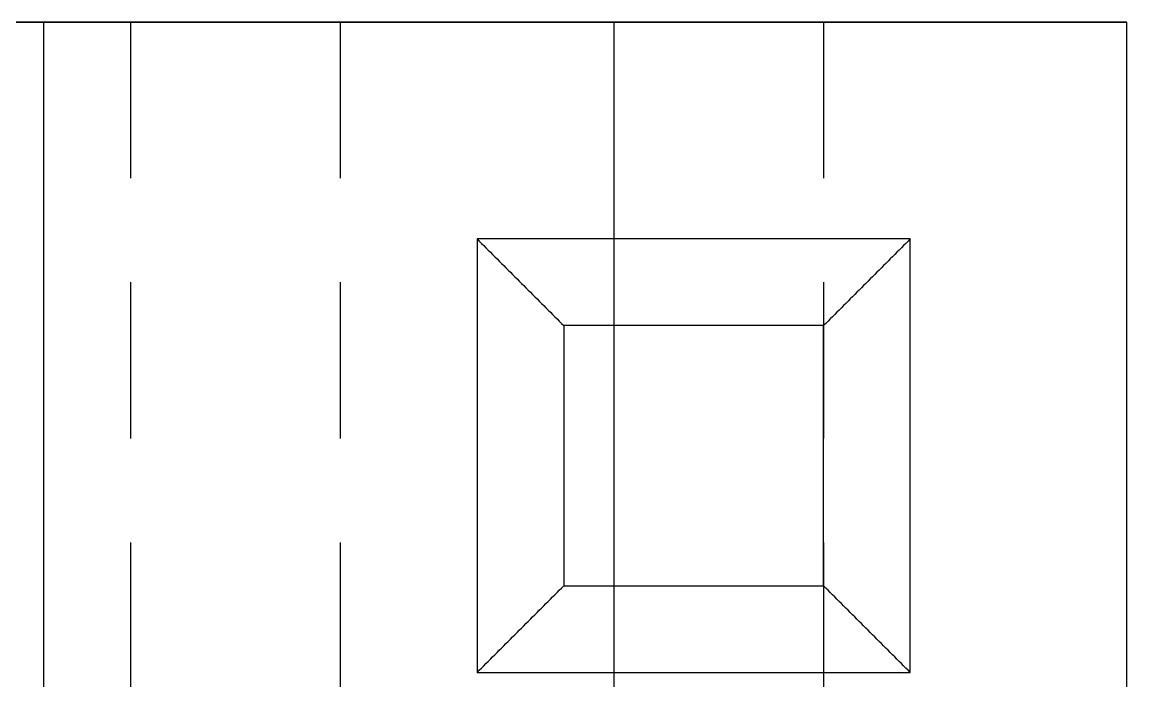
# Model space of a CAD drawing. Extents: x 8 to 586, y 8 to 412.
# Drawn here: x 202.25 to 215, y 230.4 to 238 of the extents above; entities that cross this region are included whole.
import ezdxf

# ---------------------------------------------------------------- set-up
doc = ezdxf.new("R2010")
doc.units = 0
doc.linetypes.add('CENTER', pattern=[10.2, 6, -1.6, 1, -1.6])
doc.linetypes.add('DASHED', pattern=[3, 1.8, -1.2])
for name, color, linetype in [('HIDDEN', 8, 'DASHED'), ('SEAM', 3, 'CENTER'), ('VISIBLE', 7, 'CONTINUOUS')]:
    doc.layers.add(name, color=color, linetype=linetype)

msp = doc.modelspace()

# ---------------------------------------------------------------- linework, layer by layer
at = {"layer": 'HIDDEN'}
for p, q in [((52.5, 238), (202.5, 238)), ((202.5, 228), (202.5, 238)), ((202.8205, 238), (202.5, 238)), ((203.141, 238), (202.8205, 238)), ((203.4615, 238), (203.141, 238)), ((203.7821, 238), (203.4615, 238)), ((203.7051, 238), (203.5, 238)), ((203.5, 238), (203.5, 228)), ((203.5, 238), (203.5, 228)), ((203.5, 238), (203.7051, 238)), ((203.9103, 238), (203.7051, 238)), ((203.7051, 238), (203.9103, 238)), ((204.1026, 238), (203.7821, 238)), ((204.1154, 238), (203.9103, 238)), ((203.9103, 238), (204.1154, 238)), ((204.4231, 238), (204.1026, 238)), ((204.3205, 238), (204.1154, 238)), ((204.1154, 238), (204.3205, 238)), ((204.5256, 238), (204.3205, 238)), ((204.3205, 238), (204.5256, 238)), ((204.7436, 238), (204.4231, 238)), ((204.7308, 238), (204.5256, 238)), ((204.5256, 238), (204.7308, 238)), ((204.9359, 238), (204.7308, 238)), ((204.7308, 238), (204.9359, 238)), ((205.0641, 238), (204.7436, 238)), ((205.141, 238), (204.9359, 238)), ((204.9359, 238), (205.141, 238)), ((205.3846, 238), (205.0641, 238)), ((205.3462, 238), (205.141, 238)), ((205.141, 238), (205.3462, 238)), ((205.5513, 238), (205.3462, 238)), ((205.3462, 238), (205.5513, 238)), ((205.7051, 238), (205.3846, 238)), ((205.7564, 238), (205.5513, 238)), ((205.5513, 238), (205.7564, 238)), ((206.0256, 238), (205.7051, 238)), ((205.9615, 238), (205.7564, 238)), ((205.7564, 238), (205.9615, 238)), ((206.001, 238), (205.92, 238)), ((205.92, 238), (206.001, 238)), ((206.001, 238), (205.92, 238)), ((205.92, 238), (206.001, 238)), ((205.92, 238), (205.92, 226.55)), ((205.92, 238), (205.92, 226.55)), ((206.1667, 238), (205.9615, 238)), ((205.9615, 238), (206.1667, 238)), ((206.0821, 238), (206.001, 238)), ((206.001, 238), (206.0821, 238)), ((206.0821, 238), (206.001, 238)), ((206.001, 238), (206.0821, 238)), ((206.3462, 238), (206.0256, 238)), ((206.1631, 238), (206.0821, 238)), ((206.0821, 238), (206.1631, 238)), ((206.1631, 238), (206.0821, 238)), ((206.0821, 238), (206.1631, 238)), ((206.2441, 238), (206.1631, 238)), ((206.1631, 238), (206.2441, 238)), ((206.2441, 238), (206.1631, 238)), ((206.1631, 238), (206.2441, 238)), ((206.3718, 238), (206.1667, 238)), ((206.1667, 238), (206.3718, 238)), ((206.3251, 238), (206.2441, 238)), ((206.2441, 238), (206.3251, 238)), ((206.3251, 238), (206.2441, 238)), ((206.2441, 238), (206.3251, 238)), ((206.4062, 238), (206.3251, 238)), ((206.3251, 238), (206.4062, 238)), ((206.4062, 238), (206.3251, 238)), ((206.3251, 238), (206.4062, 238)), ((206.6667, 238), (206.3462, 238)), ((206.5769, 238), (206.3718, 238)), ((206.3718, 238), (206.5769, 238)), ((206.4872, 238), (206.4062, 238)), ((206.4062, 238), (206.4872, 238)), ((206.4872, 238), (206.4062, 238)), ((206.4062, 238), (206.4872, 238)), ((206.5682, 238), (206.4872, 238)), ((206.4872, 238), (206.5682, 238)), ((206.5682, 238), (206.4872, 238)), ((206.4872, 238), (206.5682, 238)), ((206.6492, 238), (206.5682, 238)), ((206.5682, 238), (206.6492, 238)), ((206.6492, 238), (206.5682, 238)), ((206.5682, 238), (206.6492, 238)), ((206.7821, 238), (206.5769, 238)), ((206.5769, 238), (206.7821, 238)), ((206.7303, 238), (206.6492, 238)), ((206.6492, 238), (206.7303, 238)), ((206.7303, 238), (206.6492, 238)), ((206.6492, 238), (206.7303, 238)), ((206.9872, 238), (206.6667, 238)), ((206.8113, 238), (206.7303, 238)), ((206.7303, 238), (206.8113, 238)), ((206.8113, 238), (206.7303, 238)), ((206.7303, 238), (206.8113, 238)), ((206.9872, 238), (206.7821, 238)), ((206.7821, 238), (206.9872, 238)), ((206.8923, 238), (206.8113, 238)), ((206.8113, 238), (206.8923, 238)), ((206.8923, 238), (206.8113, 238)), ((206.8113, 238), (206.8923, 238)), ((206.9733, 238), (206.8923, 238)), ((206.8923, 238), (206.9733, 238)), ((206.9733, 238), (206.8923, 238)), ((206.8923, 238), (206.9733, 238)), ((207.0544, 238), (206.9733, 238)), ((206.9733, 238), (207.0544, 238)), ((207.0544, 238), (206.9733, 238)), ((206.9733, 238), (207.0544, 238)), ((207.3077, 238), (206.9872, 238)), ((207.1923, 238), (206.9872, 238)), ((206.9872, 238), (207.1923, 238)), ((207.1354, 238), (207.0544, 238)), ((207.0544, 238), (207.1354, 238)), ((207.1354, 238), (207.0544, 238)), ((207.0544, 238), (207.1354, 238)), ((207.2164, 238), (207.1354, 238)), ((207.1354, 238), (207.2164, 238)), ((207.2164, 238), (207.1354, 238)), ((207.1354, 238), (207.2164, 238)), ((207.3974, 238), (207.1923, 238)), ((207.1923, 238), (207.3974, 238)), ((207.2974, 238), (207.2164, 238)), ((207.2164, 238), (207.2974, 238)), ((207.2974, 238), (207.2164, 238)), ((207.2164, 238), (207.2974, 238)), ((207.3785, 238), (207.2974, 238)), ((207.2974, 238), (207.3785, 238)), ((207.3785, 238), (207.2974, 238)), ((207.2974, 238), (207.3785, 238)), ((207.6282, 238), (207.3077, 238)), ((207.4595, 238), (207.3785, 238)), ((207.3785, 238), (207.4595, 238)), ((207.4595, 238), (207.3785, 238)), ((207.3785, 238), (207.4595, 238)), ((207.6026, 238), (207.3974, 238)), ((207.3974, 238), (207.6026, 238)), ((207.5405, 238), (207.4595, 238)), ((207.4595, 238), (207.5405, 238)), ((207.5405, 238), (207.4595, 238)), ((207.4595, 238), (207.5405, 238)), ((207.6215, 238), (207.5405, 238)), ((207.5405, 238), (207.6215, 238)), ((207.6215, 238), (207.5405, 238)), ((207.5405, 238), (207.6215, 238)), ((207.8077, 238), (207.6026, 238)), ((207.6026, 238), (207.8077, 238)), ((207.7026, 238), (207.6215, 238)), ((207.6215, 238), (207.7026, 238)), ((207.7026, 238), (207.6215, 238)), ((207.6215, 238), (207.7026, 238)), ((207.9487, 238), (207.6282, 238)), ((207.7836, 238), (207.7026, 238)), ((207.7026, 238), (207.7836, 238)), ((207.7836, 238), (207.7026, 238)), ((207.7026, 238), (207.7836, 238)), ((207.8646, 238), (207.7836, 238)), ((207.7836, 238), (207.8646, 238)), ((207.8646, 238), (207.7836, 238)), ((207.7836, 238), (207.8646, 238)), ((208.0128, 238), (207.8077, 238)), ((207.8077, 238), (208.0128, 238)), ((207.9456, 238), (207.8646, 238)), ((207.8646, 238), (207.9456, 238)), ((207.9456, 238), (207.8646, 238)), ((207.8646, 238), (207.9456, 238)), ((208.0267, 238), (207.9456, 238)), ((207.9456, 238), (208.0267, 238)), ((208.0267, 238), (207.9456, 238)), ((207.9456, 238), (208.0267, 238)), ((208.2692, 238), (207.9487, 238)), ((208.2179, 238), (208.0128, 238)), ((208.0128, 238), (208.2179, 238)), ((208.1077, 238), (208.0267, 238)), ((208.0267, 238), (208.1077, 238)), ((208.1077, 238), (208.0267, 238)), ((208.0267, 238), (208.1077, 238)), ((208.1887, 238), (208.1077, 238)), ((208.1077, 238), (208.1887, 238)), ((208.1887, 238), (208.1077, 238)), ((208.1077, 238), (208.1887, 238)), ((208.2697, 238), (208.1887, 238)), ((208.1887, 238), (208.2697, 238)), ((208.2697, 238), (208.1887, 238)), ((208.1887, 238), (208.2697, 238)), ((208.4231, 238), (208.2179, 238)), ((208.2179, 238), (208.4231, 238)), ((208.5897, 238), (208.2692, 238)), ((208.3508, 238), (208.2697, 238)), ((208.2697, 238), (208.3508, 238)), ((208.3508, 238), (208.2697, 238)), ((208.2697, 238), (208.3508, 238)), ((208.4318, 238), (208.3508, 238)), ((208.3508, 238), (208.4318, 238)), ((208.4318, 238), (208.3508, 238)), ((208.3508, 238), (208.4318, 238)), ((208.6282, 238), (208.4231, 238)), ((208.4231, 238), (208.6282, 238)), ((208.5128, 238), (208.4318, 238)), ((208.4318, 238), (208.5128, 238)), ((208.5128, 238), (208.4318, 238)), ((208.4318, 238), (208.5128, 238)), ((208.5938, 238), (208.5128, 238)), ((208.5128, 238), (208.5938, 238)), ((208.5938, 238), (208.5128, 238)), ((208.5128, 238), (208.5938, 238)), ((208.9103, 238), (208.5897, 238)), ((208.6749, 238), (208.5938, 238)), ((208.5938, 238), (208.6749, 238)), ((208.6749, 238), (208.5938, 238)), ((208.5938, 238), (208.6749, 238)), ((208.8333, 238), (208.6282, 238)), ((208.6282, 238), (208.8333, 238)), ((208.7559, 238), (208.6749, 238)), ((208.6749, 238), (208.7559, 238)), ((208.7559, 238), (208.6749, 238)), ((208.6749, 238), (208.7559, 238)), ((208.8369, 238), (208.7559, 238)), ((208.7559, 238), (208.8369, 238)), ((208.8369, 238), (208.7559, 238)), ((208.7559, 238), (208.8369, 238)), ((209.0385, 238), (208.8333, 238)), ((208.8333, 238), (209.0385, 238)), ((208.9179, 238), (208.8369, 238)), ((208.8369, 238), (208.9179, 238)), ((208.9179, 238), (208.8369, 238)), ((208.8369, 238), (208.9179, 238)), ((209.2308, 238), (208.9103, 238)), ((208.999, 238), (208.9179, 238)), ((208.9179, 238), (208.999, 238)), ((208.999, 238), (208.9179, 238)), ((208.9179, 238), (208.999, 238)), ((209.08, 238), (208.999, 238)), ((208.999, 238), (209.08, 238)), ((209.08, 238), (208.999, 238)), ((208.999, 238), (209.08, 238)), ((209.2436, 238), (209.0385, 238)), ((209.0385, 238), (209.2436, 238)), ((209.08, 238), (209.08, 237.6154)), ((209.08, 238), (209.08, 237.6154)), ((209.5513, 238), (209.2308, 238)), ((209.4487, 238), (209.2436, 238)), ((209.2436, 238), (209.4487, 238)), ((209.6538, 238), (209.4487, 238)), ((209.4487, 238), (209.6538, 238)), ((209.8718, 238), (209.5513, 238)), ((209.859, 238), (209.6538, 238)), ((209.6538, 238), (209.859, 238)), ((210.0641, 238), (209.859, 238)), ((209.859, 238), (210.0641, 238)), ((210.1923, 238), (209.8718, 238)), ((210.2692, 238), (210.0641, 238)), ((210.0641, 238), (210.2692, 238)), ((210.5128, 238), (210.1923, 238)), ((210.4744, 238), (210.2692, 238)), ((210.2692, 238), (210.4744, 238)), ((210.6795, 238), (210.4744, 238)), ((210.4744, 238), (210.6795, 238)), ((210.8333, 238), (210.5128, 238)), ((210.8846, 238), (210.6795, 238)), ((210.6795, 238), (210.8846, 238)), ((211.1538, 238), (210.8333, 238)), ((211.0897, 238), (210.8846, 238)), ((210.8846, 238), (211.0897, 238)), ((211.2949, 238), (211.0897, 238)), ((211.0897, 238), (211.2949, 238)), ((211.4744, 238), (211.1538, 238)), ((211.5, 238), (211.2949, 238)), ((211.2949, 238), (211.5, 238)), ((211.7949, 238), (211.4744, 238)), ((211.5, 238), (211.5, 228)), ((211.5, 238), (211.5, 228)), ((212.1154, 238), (211.7949, 238)), ((212.4359, 238), (212.1154, 238)), ((212.7564, 238), (212.4359, 238)), ((213.0769, 238), (212.7564, 238)), ((213.3974, 238), (213.0769, 238)), ((213.7179, 238), (213.3974, 238)), ((214.0385, 238), (213.7179, 238)), ((214.359, 238), (214.0385, 238)), ((214.6795, 238), (214.359, 238)), ((215, 238), (214.6795, 238)), ((215, 228), (215, 238)), ((209.08, 237.6154), (209.08, 237.2308)), ((209.08, 237.6154), (209.08, 237.2308)), ((209.08, 237.2308), (209.08, 236.8462)), ((209.08, 237.2308), (209.08, 236.8462)), ((209.08, 236.8462), (209.08, 236.4615)), ((209.08, 236.8462), (209.08, 236.4615)), ((209.08, 236.4615), (209.08, 236.0769)), ((209.08, 236.4615), (209.08, 236.0769)), ((209.08, 236.0769), (209.08, 235.6923)), ((209.08, 236.0769), (209.08, 235.6923)), ((209.08, 235.6923), (209.08, 235.3077)), ((209.08, 235.6923), (209.08, 235.3077)), ((209.08, 235.3077), (209.08, 234.9231)), ((209.08, 235.3077), (209.08, 234.9231)), ((209.08, 234.9231), (209.08, 234.5385)), ((209.08, 234.9231), (209.08, 234.5385)), ((209.08, 234.5385), (209.08, 234.1538)), ((209.08, 234.5385), (209.08, 234.1538)), ((209.08, 234.1538), (209.08, 233.7692)), ((209.08, 234.1538), (209.08, 233.7692)), ((209.08, 233.7692), (209.08, 233.3846)), ((209.08, 233.7692), (209.08, 233.3846)), ((209.08, 233.3846), (209.08, 233)), ((209.08, 233.3846), (209.08, 233)), ((209.08, 233), (209.08, 232.6154)), ((209.08, 233), (209.08, 232.6154)), ((209.08, 232.6154), (209.08, 232.2308)), ((209.08, 232.6154), (209.08, 232.2308)), ((209.08, 232.2308), (209.08, 231.8462)), ((209.08, 232.2308), (209.08, 231.8462)), ((209.08, 231.8462), (209.08, 231.4615)), ((209.08, 231.8462), (209.08, 231.4615)), ((209.08, 231.4615), (209.08, 231.0769)), ((209.08, 231.4615), (209.08, 231.0769)), ((209.08, 231.0769), (209.08, 230.6923)), ((209.08, 231.0769), (209.08, 230.6923)), ((209.08, 230.6923), (209.08, 230.3077)), ((209.08, 230.6923), (209.08, 230.3077))]:
    msp.add_line(p, q, dxfattribs=at)
at = {"layer": 'SEAM'}
for p, q in [((202.5, 238), (127.5, 238)), ((215, 238), (200, 238)), ((202.5, 238), (202.8205, 238)), ((202.5, 228), (202.5, 238)), ((202.8205, 238), (203.141, 238)), ((203.141, 238), (203.4615, 238)), ((203.4615, 238), (203.7821, 238)), ((203.7821, 238), (204.1026, 238)), ((204.1026, 238), (204.4231, 238)), ((204.4231, 238), (204.7436, 238)), ((204.7436, 238), (205.0641, 238)), ((205.0641, 238), (205.3846, 238)), ((205.3846, 238), (205.7051, 238)), ((205.7051, 238), (206.0256, 238)), ((206.0256, 238), (206.3462, 238)), ((206.3462, 238), (206.6667, 238)), ((206.6667, 238), (206.9872, 238)), ((206.9872, 238), (207.3077, 238)), ((207.3077, 238), (207.6282, 238)), ((207.6282, 238), (207.9487, 238)), ((207.9487, 238), (208.2692, 238)), ((208.2692, 238), (208.5897, 238)), ((208.5897, 238), (208.9103, 238)), ((208.9103, 238), (209.2308, 238)), ((209.2308, 238), (209.5513, 238)), ((209.5513, 238), (209.8718, 238)), ((209.8718, 238), (210.1923, 238)), ((210.1923, 238), (210.5128, 238)), ((210.5128, 238), (210.8333, 238)), ((210.8333, 238), (211.1538, 238)), ((211.1538, 238), (211.4744, 238)), ((211.4744, 238), (211.7949, 238)), ((211.7949, 238), (212.1154, 238)), ((212.1154, 238), (212.4359, 238)), ((212.4359, 238), (212.7564, 238)), ((212.7564, 238), (213.0769, 238)), ((213.0769, 238), (213.3974, 238)), ((213.3974, 238), (213.7179, 238)), ((213.7179, 238), (214.0385, 238)), ((214.0385, 238), (214.359, 238)), ((214.359, 238), (214.6795, 238)), ((214.6795, 238), (215, 238)), ((215, 228), (215, 238)), ((215, 228), (215, 238)), ((207.5, 235.5), (207.5, 230.5)), ((212.5, 235.5), (207.5, 235.5)), ((207.5, 235.5), (207.5256, 235.4744)), ((207.5256, 235.4744), (207.5513, 235.4487)), ((207.5513, 235.4487), (207.5769, 235.4231)), ((207.5769, 235.4231), (207.6026, 235.3974)), ((207.6026, 235.3974), (207.6282, 235.3718)), ((212.3974, 235.3974), (212.3718, 235.3718)), ((212.4231, 235.4231), (212.3974, 235.3974)), ((212.4487, 235.4487), (212.4231, 235.4231)), ((212.4744, 235.4744), (212.4487, 235.4487)), ((212.5, 235.5), (212.4744, 235.4744)), ((212.5, 230.5), (212.5, 235.5)), ((207.6282, 235.3718), (207.6538, 235.3462)), ((207.6538, 235.3462), (207.6795, 235.3205)), ((207.6795, 235.3205), (207.7051, 235.2949)), ((207.7051, 235.2949), (207.7308, 235.2692)), ((207.7308, 235.2692), (207.7564, 235.2436)), ((212.2692, 235.2692), (212.2436, 235.2436)), ((212.2949, 235.2949), (212.2692, 235.2692)), ((212.3205, 235.3205), (212.2949, 235.2949)), ((212.3462, 235.3462), (212.3205, 235.3205)), ((212.3718, 235.3718), (212.3462, 235.3462)), ((207.7564, 235.2436), (207.7821, 235.2179)), ((207.7821, 235.2179), (207.8077, 235.1923)), ((207.8077, 235.1923), (207.8333, 235.1667)), ((207.8333, 235.1667), (207.859, 235.141)), ((207.859, 235.141), (207.8846, 235.1154)), ((212.141, 235.141), (212.1154, 235.1154)), ((212.1667, 235.1667), (212.141, 235.141)), ((212.1923, 235.1923), (212.1667, 235.1667)), ((212.2179, 235.2179), (212.1923, 235.1923)), ((212.2436, 235.2436), (212.2179, 235.2179)), ((207.8846, 235.1154), (207.9103, 235.0897)), ((207.9103, 235.0897), (207.9359, 235.0641)), ((207.9359, 235.0641), (207.9615, 235.0385)), ((207.9615, 235.0385), (207.9872, 235.0128)), ((212.0385, 235.0385), (212.0128, 235.0128)), ((212.0641, 235.0641), (212.0385, 235.0385)), ((212.0897, 235.0897), (212.0641, 235.0641)), ((212.1154, 235.1154), (212.0897, 235.0897)), ((207.9872, 235.0128), (208.0128, 234.9872)), ((208.0128, 234.9872), (208.0385, 234.9615)), ((208.0385, 234.9615), (208.0641, 234.9359)), ((208.0641, 234.9359), (208.0897, 234.9103)), ((208.0897, 234.9103), (208.1154, 234.8846)), ((211.9103, 234.9103), (211.8846, 234.8846)), ((211.9359, 234.9359), (211.9103, 234.9103)), ((211.9615, 234.9615), (211.9359, 234.9359)), ((211.9872, 234.9872), (211.9615, 234.9615)), ((212.0128, 235.0128), (211.9872, 234.9872)), ((208.1154, 234.8846), (208.141, 234.859)), ((208.141, 234.859), (208.1667, 234.8333)), ((208.1667, 234.8333), (208.1923, 234.8077)), ((208.1923, 234.8077), (208.2179, 234.7821)), ((208.2179, 234.7821), (208.2436, 234.7564)), ((211.7821, 234.7821), (211.7564, 234.7564)), ((211.8077, 234.8077), (211.7821, 234.7821)), ((211.8333, 234.8333), (211.8077, 234.8077)), ((211.859, 234.859), (211.8333, 234.8333)), ((211.8846, 234.8846), (211.859, 234.859)), ((208.2436, 234.7564), (208.2692, 234.7308)), ((208.2692, 234.7308), (208.2949, 234.7051)), ((208.2949, 234.7051), (208.3205, 234.6795)), ((208.3205, 234.6795), (208.3462, 234.6538)), ((208.3462, 234.6538), (208.3718, 234.6282)), ((211.6538, 234.6538), (211.6282, 234.6282)), ((211.6795, 234.6795), (211.6538, 234.6538)), ((211.7051, 234.7051), (211.6795, 234.6795)), ((211.7308, 234.7308), (211.7051, 234.7051)), ((211.7564, 234.7564), (211.7308, 234.7308)), ((208.3718, 234.6282), (208.3974, 234.6026)), ((208.3974, 234.6026), (208.4231, 234.5769)), ((208.4231, 234.5769), (208.4487, 234.5513)), ((208.4487, 234.5513), (208.4744, 234.5256)), ((208.4744, 234.5256), (208.5, 234.5)), ((211.5256, 234.5256), (211.5, 234.5)), ((211.5513, 234.5513), (211.5256, 234.5256)), ((211.5769, 234.5769), (211.5513, 234.5513)), ((211.6026, 234.6026), (211.5769, 234.5769)), ((211.6282, 234.6282), (211.6026, 234.6026)), ((208.5, 234.5), (208.5, 231.5)), ((211.5, 234.5), (208.5, 234.5)), ((211.5, 231.5), (211.5, 234.5)), ((208.4231, 231.4231), (208.4487, 231.4487)), ((208.4487, 231.4487), (208.4744, 231.4744)), ((208.4744, 231.4744), (208.5, 231.5)), ((208.5, 231.5), (211.5, 231.5)), ((211.5256, 231.4744), (211.5, 231.5)), ((211.5513, 231.4487), (211.5256, 231.4744)), ((211.5769, 231.4231), (211.5513, 231.4487)), ((208.2949, 231.2949), (208.3205, 231.3205)), ((208.3205, 231.3205), (208.3462, 231.3462)), ((208.3462, 231.3462), (208.3718, 231.3718)), ((208.3718, 231.3718), (208.3974, 231.3974)), ((208.3974, 231.3974), (208.4231, 231.4231)), ((211.6026, 231.3974), (211.5769, 231.4231)), ((211.6282, 231.3718), (211.6026, 231.3974)), ((211.6538, 231.3462), (211.6282, 231.3718)), ((211.6795, 231.3205), (211.6538, 231.3462)), ((211.7051, 231.2949), (211.6795, 231.3205)), ((208.1667, 231.1667), (208.1923, 231.1923)), ((208.1923, 231.1923), (208.2179, 231.2179)), ((208.2179, 231.2179), (208.2436, 231.2436)), ((208.2436, 231.2436), (208.2692, 231.2692)), ((208.2692, 231.2692), (208.2949, 231.2949)), ((211.7308, 231.2692), (211.7051, 231.2949)), ((211.7564, 231.2436), (211.7308, 231.2692)), ((211.7821, 231.2179), (211.7564, 231.2436)), ((211.8077, 231.1923), (211.7821, 231.2179)), ((211.8333, 231.1667), (211.8077, 231.1923)), ((208.0385, 231.0385), (208.0641, 231.0641)), ((208.0641, 231.0641), (208.0897, 231.0897)), ((208.0897, 231.0897), (208.1154, 231.1154)), ((208.1154, 231.1154), (208.141, 231.141)), ((208.141, 231.141), (208.1667, 231.1667)), ((211.859, 231.141), (211.8333, 231.1667)), ((211.8846, 231.1154), (211.859, 231.141)), ((211.9103, 231.0897), (211.8846, 231.1154)), ((211.9359, 231.0641), (211.9103, 231.0897)), ((211.9615, 231.0385), (211.9359, 231.0641)), ((207.9103, 230.9103), (207.9359, 230.9359)), ((207.9359, 230.9359), (207.9615, 230.9615)), ((207.9615, 230.9615), (207.9872, 230.9872)), ((207.9872, 230.9872), (208.0128, 231.0128)), ((208.0128, 231.0128), (208.0385, 231.0385)), ((211.9872, 231.0128), (211.9615, 231.0385)), ((212.0128, 230.9872), (211.9872, 231.0128)), ((212.0385, 230.9615), (212.0128, 230.9872)), ((212.0641, 230.9359), (212.0385, 230.9615)), ((212.0897, 230.9103), (212.0641, 230.9359)), ((207.7821, 230.7821), (207.8077, 230.8077)), ((207.8077, 230.8077), (207.8333, 230.8333)), ((207.8333, 230.8333), (207.859, 230.859)), ((207.859, 230.859), (207.8846, 230.8846)), ((207.8846, 230.8846), (207.9103, 230.9103)), ((212.1154, 230.8846), (212.0897, 230.9103)), ((212.141, 230.859), (212.1154, 230.8846)), ((212.1667, 230.8333), (212.141, 230.859)), ((212.1923, 230.8077), (212.1667, 230.8333)), ((212.2179, 230.7821), (212.1923, 230.8077)), ((207.6538, 230.6538), (207.6795, 230.6795)), ((207.6795, 230.6795), (207.7051, 230.7051)), ((207.7051, 230.7051), (207.7308, 230.7308)), ((207.7308, 230.7308), (207.7564, 230.7564)), ((207.7564, 230.7564), (207.7821, 230.7821)), ((212.2436, 230.7564), (212.2179, 230.7821)), ((212.2692, 230.7308), (212.2436, 230.7564)), ((212.2949, 230.7051), (212.2692, 230.7308)), ((212.3205, 230.6795), (212.2949, 230.7051)), ((212.3462, 230.6538), (212.3205, 230.6795)), ((207.5256, 230.5256), (207.5513, 230.5513)), ((207.5513, 230.5513), (207.5769, 230.5769)), ((207.5769, 230.5769), (207.6026, 230.6026)), ((207.6026, 230.6026), (207.6282, 230.6282)), ((207.6282, 230.6282), (207.6538, 230.6538)), ((212.3718, 230.6282), (212.3462, 230.6538)), ((212.3974, 230.6026), (212.3718, 230.6282)), ((212.4231, 230.5769), (212.3974, 230.6026)), ((212.4487, 230.5513), (212.4231, 230.5769)), ((212.4744, 230.5256), (212.4487, 230.5513)), ((207.5, 230.5), (207.5256, 230.5256)), ((207.5, 230.5), (212.5, 230.5)), ((212.5, 230.5), (212.4744, 230.5256))]:
    msp.add_line(p, q, dxfattribs=at)
at = {"layer": 'VISIBLE'}
for p, q in [((52.5, 238), (202.5, 238)), ((202.5, 228), (202.5, 238)), ((202.5, 238), (202.8205, 238)), ((202.8205, 238), (203.141, 238)), ((203.141, 238), (203.4615, 238)), ((203.4615, 238), (203.7821, 238)), ((203.7821, 238), (204.1026, 238)), ((204.1026, 238), (204.4231, 238)), ((204.4231, 238), (204.7436, 238)), ((204.7436, 238), (205.0641, 238)), ((205.0641, 238), (205.3846, 238)), ((205.3846, 238), (205.7051, 238)), ((205.7051, 238), (206.0256, 238)), ((206.0256, 238), (206.3462, 238)), ((206.3462, 238), (206.6667, 238)), ((206.6667, 238), (206.9872, 238)), ((206.9872, 238), (207.3077, 238)), ((207.3077, 238), (207.6282, 238)), ((207.6282, 238), (207.9487, 238)), ((207.9487, 238), (208.2692, 238)), ((208.2692, 238), (208.5897, 238)), ((208.5897, 238), (208.9103, 238)), ((208.9103, 238), (209.2308, 238)), ((209.2308, 238), (209.5513, 238)), ((209.5513, 238), (209.8718, 238)), ((209.8718, 238), (210.1923, 238)), ((210.1923, 238), (210.5128, 238)), ((210.5128, 238), (210.8333, 238)), ((210.8333, 238), (211.1538, 238)), ((211.1538, 238), (211.4744, 238)), ((211.4744, 238), (211.7949, 238)), ((211.7949, 238), (212.1154, 238)), ((212.1154, 238), (212.4359, 238)), ((212.4359, 238), (212.7564, 238)), ((212.7564, 238), (213.0769, 238)), ((213.0769, 238), (213.3974, 238)), ((213.3974, 238), (213.7179, 238)), ((213.7179, 238), (214.0385, 238)), ((214.0385, 238), (214.359, 238)), ((214.359, 238), (214.6795, 238)), ((214.6795, 238), (215, 238)), ((215, 228), (215, 238))]:
    msp.add_line(p, q, dxfattribs=at)

doc.saveas('drawing.dxf')
